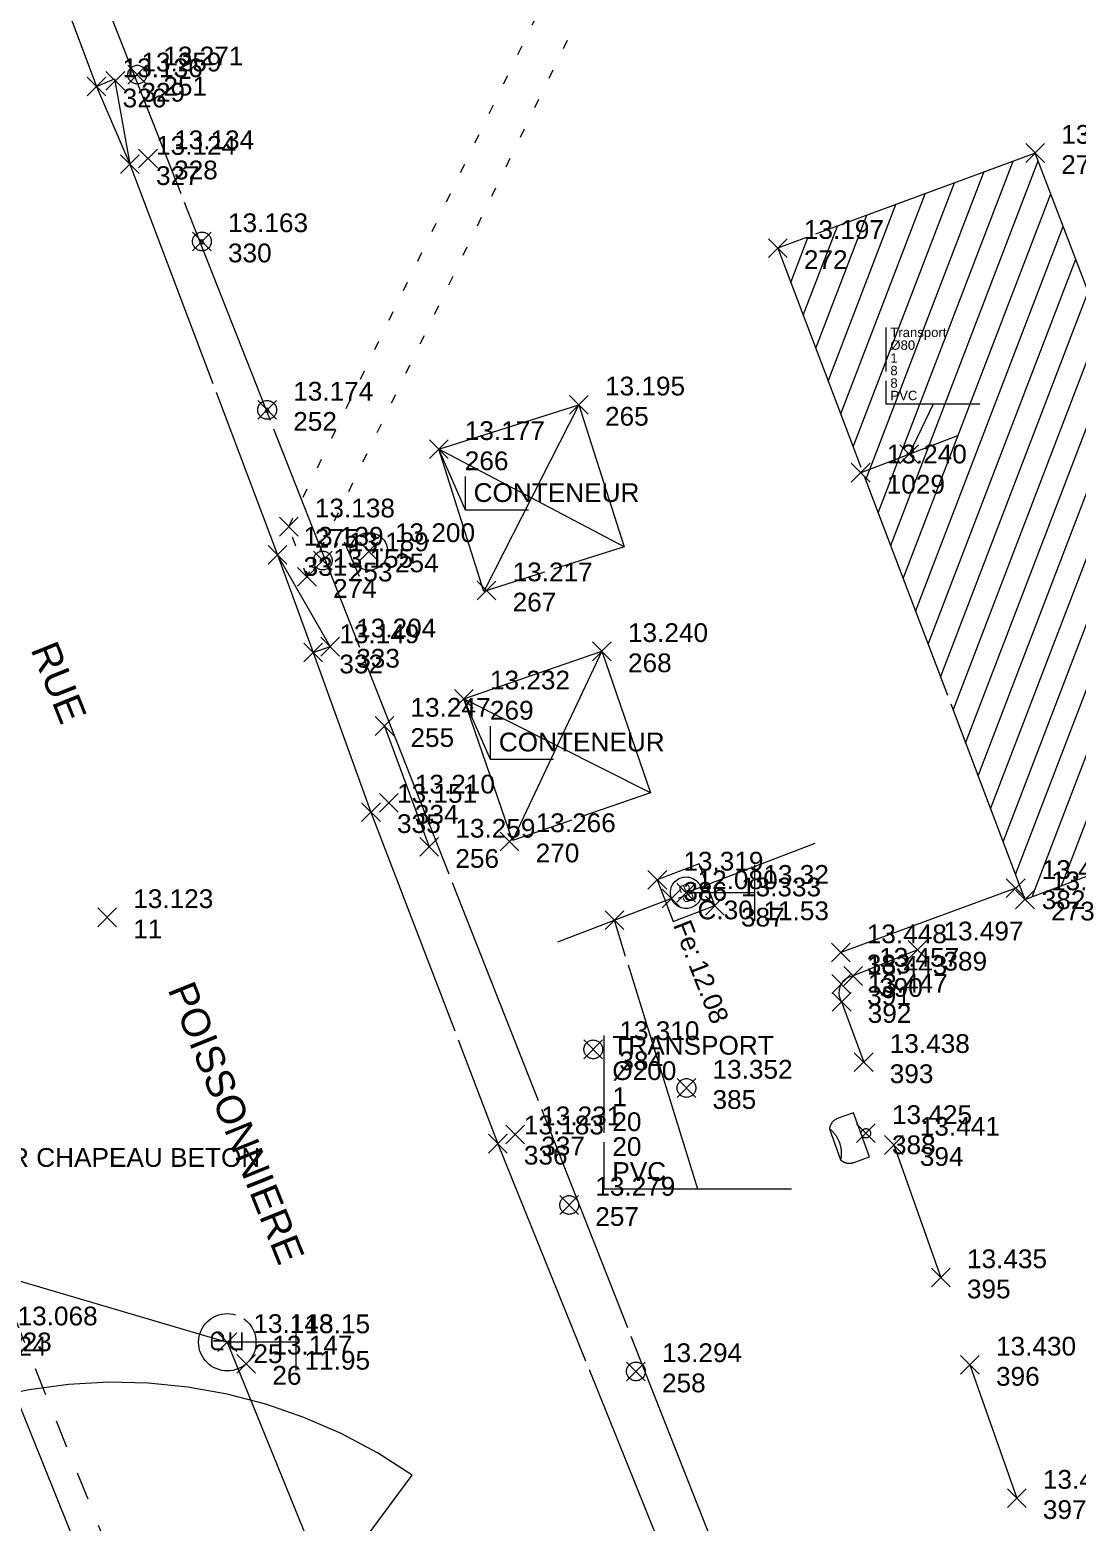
# Model space of a CAD drawing. Header units: metres. Extents: x 1223562 to 1223801, y 7191360 to 7191620.
# Drawn here: x 1223760.6 to 1223771.77, y 7191582.11 to 7191598.03 of the extents above; entities that cross this region are included whole.
import ezdxf
from ezdxf.enums import TextEntityAlignment as Align

# ---------------------------------------------------------------- set-up
doc = ezdxf.new("R2010")
doc.units = ezdxf.units.M
doc.header["$PDMODE"] = 3
doc.header["$PDSIZE"] = 0.1
for name, pattern in [('LL_0822', [2.5, 2.5, 0]), ('LL_0824', [0.35, 0.1, -0.25]), ('LL_0826', [2.5, 2.5, 0]), ('LL_0829', [0.6, 0.3, -0.3]), ('RL_1105', [2.5, 2.5, 0]), ('Socle_Continu', [2.5, 2.5, 0]), ('Topo_Continu', [2.5, 2.5, 0]), ('YL_2901', [2.5, 2.5, 0])]:
    doc.linetypes.add(name, pattern=pattern)
for name, color, linetype, lineweight in [('BATIH_SCS', 201, 'Socle_Continu', 13), ('HABIL_SCI', 7, 'Socle_Continu', 13), ('JARDI_SCS', 82, 'Socle_Continu', 13), ('MOBUR_PSS', 251, 'Socle_Continu', 13), ('MOBUR_SCI', 251, 'Socle_Continu', 13), ('MOBUR_SCS', 251, 'Socle_Continu', 13), ('SIGNV_SCS', 20, 'Socle_Continu', 13), ('SIGTA_SCI', 7, 'Socle_Continu', 13), ('SIGTM_SCI', 1, 'Socle_Continu', 13), ('SIGTO_SCI', 255, 'Socle_Continu', 13), ('VOIRI_SCS', 7, 'Socle_Continu', 13)]:
    doc.layers.add(name, color=color, linetype=linetype, lineweight=lineweight)
for name, color, linetype, lineweight, true_color in [('BATIM_SCS', 7, 'Socle_Continu', 13, 0xdf7fff), ('EAUPL_PSI', 5, 'Socle_Continu', 13, 0x0000ff), ('EAUPL_SCI', 5, 'Socle_Continu', 13, 0x0000ff), ('EAUPL_SCS', 5, 'Socle_Continu', 13, 0x0000ff), ('EAUPL_SCT', 5, 'Socle_Continu', 13, 0x0000ff), ('EAUUS_PSI', 7, 'Socle_Continu', 13, 0x7f3f00), ('EAUUS_SCI', 7, 'Socle_Continu', 13, 0x7f3f00), ('EAUUS_SCS', 7, 'Socle_Continu', 13, 0x7f3f00), ('EAUUS_SCT', 7, 'Socle_Continu', 13, 0x7f3f00), ('SIGTS_PSS', 7, 'Socle_Continu', 13, 0x9966cc)]:
    doc.layers.add(name, color=color, linetype=linetype, lineweight=lineweight, true_color=true_color)
doc.styles.add('Reseaux', font='arial.ttf')
doc.styles.get("Standard").update_dxf_attribs({"font": 'arial.ttf'})
doc.styles.add('Style_1', font='WINGDNG2.TTF')
doc.styles.add('Style_2', font='WINGDNG3.TTF')
doc.linetypes.add('BL_0068', pattern='A,0.508,-0.254,["}",Style_2,S=0.254,R=0,X=-0.2,Y=-0.12],0.254', length=1.016)
doc.linetypes.add('BL_0101', pattern='A,3,-0.2,0.2,-0.381,["ep",Standard,S=0.254,R=0,X=-0.2,Y=-0.1],-0.381,0.2,-0.2', length=4.562)
doc.linetypes.add('CL_0181', pattern='A,3,-0.15,0.4,-0.381,["eu",Standard,S=0.254,R=0,X=-0.2,Y=-0.1],-0.381,0.4,-0.15', length=4.862)
doc.linetypes.add('NL_0902', pattern='A,0,["U",Style_1,S=0.127,R=0,X=-0.105,Y=-0.085],1', length=1)

# ---------------------------------------------------------------- blocks, each defined once
blk = doc.blocks.new('YP_1521')
at = {"layer": 'SIGTO_SCI', "color": 7, "linetype": 'Socle_Continu'}
blk.add_point((0, 0), dxfattribs=at)
at = {"layer": 'SIGTA_SCI', "linetype": 'Socle_Continu'}
blk.add_attdef('ALT', (0.278, 0.099), '', height=0.2, dxfattribs=at)
at = {"layer": 'SIGTA_SCI', "linetype": 'Socle_Continu', "flags": 9}
blk.add_attdef('CALQUE_ALT', (1.69, -1.18), '', height=0.2, dxfattribs=at)
at = {"layer": 'SIGTM_SCI', "linetype": 'Socle_Continu'}
blk.add_attdef('MAT', (0.278, -0.223), '', height=0.2, dxfattribs=at)
at = {"layer": 'SIGTM_SCI', "linetype": 'Socle_Continu', "flags": 9}
blk.add_attdef('CALQUE_MAT', (1.69, -1.501), '', height=0.2, dxfattribs=at)
at = {"layer": 'SIGTO_SCI', "linetype": 'Socle_Continu', "flags": 9}
for tag, p in [('ID', (1.69, 0.105)), ('NATURE', (1.69, -0.216)), ('FAMILLE', (1.69, -0.538)), ('CALQUE', (1.69, -0.859)), ('PCRS', (1.69, -1.823))]:
    blk.add_attdef(tag, p, '', height=0.2, dxfattribs=at)
blk = doc.blocks.new('TP_1202')
at = {"layer": 'JARDI_SCS', "linetype": 'Socle_Continu', "flags": 128}
blk.add_lwpolyline([(0.3101, -0.3354, 0.396139), (0.3553, 0.2812), (0.1772, 0.2506), (0.2638, 0.3665, 1.3671), (0.0084, -0.4525), (0.0084, -0.2556), (0.09, -0.4455, 0.10638), (0.2645, -0.3725), (0.1772, -0.2556)], format="xyb", close=True, dxfattribs=at)
at = {"layer": 'JARDI_SCS', "linetype": 'Socle_Continu', "flags": 9}
for tag, p in [('ID', (1.0001, 0.2274)), ('NATURE', (1.0001, -0.0939)), ('FAMILLE', (1.0001, -0.4152)), ('CALQUE', (1.0001, -0.7365)), ('PCRS', (1.0001, -1.0577))]:
    blk.add_attdef(tag, p, '', height=0.2, dxfattribs=at)
blk = doc.blocks.new('CP_0161')
at = {"layer": 'EAUUS_SCS', "linetype": 'Socle_Continu', "const_width": 0.0333, "flags": 128}
for points in [[(-0.071, -0.125), (-0.195, -0.125, -0.405328), (-0.27, -0.05), (-0.27, 0.075, -0.999132), (-0.071, 0.075), (-0.071, 0.025), (-0.245, 0.025)], [(0.054, 0.175), (0.054, -0.038, 0.410802), (0.141, -0.125), (0.253, -0.125), (0.253, 0.175)]]:
    blk.add_lwpolyline(points, format="xyb", dxfattribs=at)
at = {"layer": 'EAUUS_SCS', "linetype": 'Socle_Continu'}
blk.add_circle((0, 0), 0.5, dxfattribs=at)
at = {"layer": 'EAUUS_SCS', "linetype": 'Socle_Continu', "flags": 9}
for tag, p in [('ID', (0.989, 0.577)), ('NATURE', (0.989, 0.255)), ('FAMILLE', (0.989, -0.066)), ('CALQUE', (0.989, -0.387)), ('PCRS', (0.989, -0.709)), ('TYPE', (0.989, -1.03))]:
    blk.add_attdef(tag, p, '', height=0.2, dxfattribs=at)
blk = doc.blocks.new('LP_0843')
at = {"layer": 'VOIRI_SCS', "linetype": 'Socle_Continu'}
blk.add_circle((0, 0), 0.1, dxfattribs=at)
at = {"layer": 'VOIRI_SCS', "linetype": 'Socle_Continu', "flags": 9}
for tag, p in [('ID', (0.829, 0.061)), ('NATURE', (0.829, -0.26)), ('FAMILLE', (0.829, -0.582)), ('CALQUE', (0.829, -0.903)), ('PCRS', (0.829, -1.224))]:
    blk.add_attdef(tag, p, '', height=0.2, dxfattribs=at)
blk = doc.blocks.new('NP_0932')
at = {"layer": 'MOBUR_SCS', "linetype": 'Socle_Continu', "flags": 128}
blk.add_lwpolyline([(0, 0.025), (0.025, -0.025), (-0.025, -0.025)], close=True, dxfattribs=at)
at = {"layer": 'MOBUR_SCS', "linetype": 'Socle_Continu'}
blk.add_circle((0, 0), 0.1, dxfattribs=at)
at = {"layer": 'MOBUR_SCS', "linetype": 'Socle_Continu', "flags": 9}
for tag, p in [('ID', (0.745, 0.561)), ('NATURE', (0.745, 0.24)), ('FAMILLE', (0.745, -0.081)), ('CALQUE', (0.745, -0.402)), ('PCRS', (0.745, -0.724))]:
    blk.add_attdef(tag, p, '', height=0.2, dxfattribs=at)
blk = doc.blocks.new('HP_0569')
at = {"layer": 'SIGNV_SCS', "linetype": 'Socle_Continu'}
blk.add_line((-0.2, -0.2), (0.2, -0.2), dxfattribs=at)
blk.add_circle((0, 0), 0.2, dxfattribs=at)
at = {"layer": 'SIGNV_SCS', "linetype": 'Socle_Continu', "flags": 9}
for tag, p in [('ID', (0.713, 0.595)), ('NATURE', (0.713, 0.273)), ('FAMILLE', (0.713, -0.048)), ('CALQUE', (0.713, -0.369)), ('PCRS', (0.713, -0.69))]:
    blk.add_attdef(tag, p, '', height=0.2, dxfattribs=at)
blk = doc.blocks.new('NP_0936')
at = {"layer": 'MOBUR_SCS', "linetype": 'Socle_Continu'}
for p, q in [((0, 0), (1, 1)), ((0, 1), (1, 0))]:
    blk.add_line(p, q, dxfattribs=at)
at = {"layer": 'MOBUR_SCS', "linetype": 'Socle_Continu', "flags": 128}
blk.add_lwpolyline([(1, 0), (0, 0), (0, 1), (1, 1)], close=True, dxfattribs=at)
at = {"layer": 'MOBUR_SCS', "linetype": 'Socle_Continu', "flags": 9}
for tag, p in [('ID', (1.2324, 0.8467)), ('NATURE', (1.2324, 0.5254)), ('FAMILLE', (1.2324, 0.2041)), ('CALQUE', (1.2324, -0.1172)), ('PCRS', (1.2324, -0.4384))]:
    blk.add_attdef(tag, p, '', height=0.2, dxfattribs=at)
blk = doc.blocks.new('LP_0841')
at = {"layer": 'VOIRI_SCS', "linetype": 'Socle_Continu', "flags": 128}
blk.add_lwpolyline([(0, 0), (0, 0.5), (1, 0)], dxfattribs=at)
at = {"layer": 'VOIRI_SCS', "linetype": 'Socle_Continu', "flags": 9}
for tag, p in [('ID', (1.428, 0.548)), ('NATURE', (1.428, 0.227)), ('FAMILLE', (1.428, -0.095)), ('CALQUE', (1.428, -0.416)), ('PCRS', (1.428, -0.737))]:
    blk.add_attdef(tag, p, '', height=0.2, dxfattribs=at)
blk = doc.blocks.new('LP_0842')
at = {"layer": 'VOIRI_SCS', "linetype": 'Socle_Continu', "flags": 128}
blk.add_lwpolyline([(1, 0), (1, 0.5), (0, 0)], dxfattribs=at)
at = {"layer": 'VOIRI_SCS', "linetype": 'Socle_Continu', "flags": 9}
for tag, p in [('ID', (1.488, 0.614)), ('NATURE', (1.488, 0.292)), ('FAMILLE', (1.488, -0.029)), ('CALQUE', (1.488, -0.35)), ('PCRS', (1.488, -0.672))]:
    blk.add_attdef(tag, p, '', height=0.2, dxfattribs=at)
blk = doc.blocks.new('BP_0084')
at = {"layer": 'EAUPL_SCS', "linetype": 'Socle_Continu'}
blk.add_lwpolyline([(0, 0), (1, 0), (1, 1), (0, 1)], close=True, dxfattribs=at)
at = {"layer": 'EAUPL_SCS', "linetype": 'Socle_Continu', "const_width": 0.0235, "flags": 128}
for points in [[(0.464, 0.398), (0.376, 0.398, -0.424), (0.323, 0.451), (0.323, 0.54, -0.997785), (0.464, 0.54), (0.464, 0.504), (0.341, 0.504)], [(0.552, 0.292), (0.552, 0.61), (0.631, 0.61, -0.410802), (0.693, 0.548), (0.693, 0.457, -0.396178), (0.631, 0.398), (0.57, 0.398)]]:
    blk.add_lwpolyline(points, format="xyb", dxfattribs=at)
at = {"layer": 'EAUPL_SCS', "linetype": 'Socle_Continu'}
blk.add_circle((0.5, 0.5), 0.353, dxfattribs=at)
at = {"layer": 'EAUPL_SCS', "linetype": 'Socle_Continu', "flags": 9}
for tag, p in [('ID', (1.321, 1.197)), ('NATURE', (1.321, 0.875)), ('FAMILLE', (1.321, 0.554)), ('CALQUE', (1.321, 0.233)), ('PCRS', (1.321, -0.088)), ('TYPE', (1.321, -0.41))]:
    blk.add_attdef(tag, p, '', height=0.2, dxfattribs=at)
blk = doc.blocks.new('NP_2603')
at = {"layer": 'MOBUR_PSS', "linetype": 'Topo_Continu'}
blk.add_lwpolyline([(-0.25, -0.225, 0.291201), (-0.175, -0.35), (0.175, -0.35, 0.080612), (0.21, -0.325, 0.098491), (0.24, -0.281, 0.098491), (0.25, -0.229, 0.006578), (0.25, -0.225), (0.25, -0.05), (-0.25, -0.05), (-0.25, -0.225)], format="xyb", dxfattribs=at)
at = {"layer": 'MOBUR_PSS', "linetype": 'Topo_Continu', "extrusion": (0, 0, -1)}
blk.add_lwpolyline([(0.175, -0.35, 0.040998), (0.127, -0.325, 0.098491), (0, -0.3, 0.098491), (-0.127, -0.325, 0.040998), (-0.175, -0.35, 0.098491)], format="xyb", dxfattribs=at)
at = {"layer": 'MOBUR_PSS', "linetype": 'Topo_Continu'}
blk.add_circle((0, 0), 0.05, dxfattribs=at)
at = {"layer": 'MOBUR_PSS', "linetype": 'Topo_Continu', "flags": 9}
for tag, p in [('ID', (0.802, 0.184)), ('NATURE', (0.802, -0.137)), ('FAMILLE', (0.802, -0.458)), ('CALQUE', (0.802, -0.78))]:
    blk.add_attdef(tag, p, '', height=0.2, dxfattribs=at)
at = {"layer": 'MOBUR_PSS', "linetype": 'Socle_Continu', "flags": 9}
blk.add_attdef('PCRS', (0.802, -1.101), '', height=0.2, dxfattribs=at)
blk = doc.blocks.new('*U55')
at = {"layer": 'MOBUR_SCI', "linetype": 'Socle_Continu'}
blk.add_line((0.284, -0.649), (0, 0), dxfattribs=at)
at = {"layer": 'MOBUR_SCI', "linetype": 'Socle_Continu', "flags": 128}
blk.add_lwpolyline([(0.957, -0.649), (0.284, -0.649), (0.284, -0.292)], dxfattribs=at)
at = {"layer": 'MOBUR_SCI', "linetype": 'Socle_Continu'}
blk.add_point((0, 0), dxfattribs=at)
at = {"layer": 'MOBUR_SCI', "linetype": 'Socle_Continu', "flags": 9}
for tag, p in [('ID', (2.243, 0.041)), ('NATURE', (2.243, -0.28)), ('FAMILLE', (2.243, -0.602)), ('CALQUE', (2.243, -0.923)), ('PCRS', (2.243, -1.244))]:
    blk.add_attdef(tag, p, '', height=0.2, dxfattribs=at)
at = {"layer": 'MOBUR_SCI', "linetype": 'Socle_Continu'}
blk.add_attdef('TXT', (0.372, -0.562), '', height=0.2, dxfattribs=at)
blk = doc.blocks.new('*U69')
at = {"layer": 'EAUPL_SCI', "linetype": 'Socle_Continu'}
blk.add_line((0.511, 1.066), (0, 0), dxfattribs=at)
at = {"layer": 'EAUPL_SCI', "linetype": 'Socle_Continu', "flags": 128}
blk.add_lwpolyline([(1.511, 1.066), (-0.489, 1.066), (-0.489, 2.704)], dxfattribs=at)
at = {"layer": 'EAUPL_SCI', "linetype": 'Socle_Continu'}
blk.add_point((0, 0), dxfattribs=at)
for tag, p in [('TYPE', (-0.4, 2.499)), ('DIAM', (-0.4, 2.229)), ('NBR', (-0.4, 1.95)), ('LARG', (-0.4, 1.685)), ('HAUT', (-0.4, 1.419)), ('MATER', (-0.4, 1.153))]:
    blk.add_attdef(tag, p, '', height=0.2, dxfattribs=at)
at = {"layer": 'EAUPL_SCI', "linetype": 'Socle_Continu', "flags": 9}
for tag, p in [('ID', (2.47, 1.418)), ('NATURE', (2.47, 1.097)), ('FAMILLE', (2.47, 0.776)), ('CALQUE', (2.47, 0.454))]:
    blk.add_attdef(tag, p, '', height=0.2, dxfattribs=at)
blk = doc.blocks.new('*U136')
at = {"layer": 'EAUUS_SCI', "linetype": 'Socle_Continu'}
blk.add_line((0.048, 0.693), (0, 0), dxfattribs=at)
at = {"layer": 'EAUUS_SCI', "linetype": 'Socle_Continu', "flags": 128}
blk.add_lwpolyline([(0.721, 0.693), (0.048, 0.693), (0.048, 1.05)], dxfattribs=at)
at = {"layer": 'EAUUS_SCI', "linetype": 'Socle_Continu'}
blk.add_point((0, 0), dxfattribs=at)
blk.add_attdef('TXT', (0.136, 0.781), '', height=0.2, dxfattribs=at)
at = {"layer": 'EAUUS_SCI', "linetype": 'Socle_Continu', "flags": 9}
for tag, p in [('ID', (1.967, 0.144)), ('NATURE', (1.967, -0.177)), ('FAMILLE', (1.967, -0.499)), ('CALQUE', (1.967, -0.82)), ('PCRS', (1.967, -1.141))]:
    blk.add_attdef(tag, p, '', height=0.2, dxfattribs=at)
blk = doc.blocks.new('CP_2101')
at = {"layer": 'EAUUS_PSI', "linetype": 'Socle_Continu'}
blk.add_line((0.733, 0), (0, 0), dxfattribs=at)
at = {"layer": 'EAUUS_PSI', "linetype": 'Socle_Continu', "flags": 128}
blk.add_lwpolyline([(0.733, -0.3), (0.733, 0.3)], dxfattribs=at)
at = {"layer": 'EAUUS_PSI', "linetype": 'Socle_Continu'}
blk.add_point((0, 0), dxfattribs=at)
at = {"layer": 'EAUUS_PSI', "linetype": 'Socle_Continu', "style": 'Reseaux', "flags": 9}
for tag, p in [('ID', (2.525, 0.541)), ('NATURE', (2.525, 0.22))]:
    blk.add_attdef(tag, p, '', height=0.2, dxfattribs=at)
at = {"layer": 'EAUUS_PSI', "linetype": 'Socle_Continu'}
for tag, p in [('TAMPON', (0.824, 0.196)), ('RADIER', (0.824, -0.192))]:
    blk.add_attdef(tag, text='', height=0.2, dxfattribs=at).set_placement(p, align=Align.MIDDLE_LEFT)
at = {"layer": 'EAUUS_PSI', "linetype": 'Socle_Continu', "flags": 9}
for tag, p in [('FAMILLE', (2.525, -0.101)), ('CALQUE', (2.525, -0.423)), ('PCRS', (2.525, -0.744))]:
    blk.add_attdef(tag, p, '', height=0.2, dxfattribs=at)
blk = doc.blocks.new('BP_2051')
at = {"layer": 'EAUPL_PSI', "linetype": 'Socle_Continu'}
blk.add_line((0.733, 0), (0, 0), dxfattribs=at)
at = {"layer": 'EAUPL_PSI', "linetype": 'Socle_Continu', "flags": 128}
blk.add_lwpolyline([(0.733, -0.3), (0.733, 0.3)], dxfattribs=at)
at = {"layer": 'EAUPL_PSI', "linetype": 'Socle_Continu'}
blk.add_point((0, 0), dxfattribs=at)
for tag, p in [('TAMPON', (0.824, 0.196)), ('RADIER', (0.824, -0.192))]:
    blk.add_attdef(tag, text='', height=0.2, dxfattribs=at).set_placement(p, align=Align.MIDDLE_LEFT)
at = {"layer": 'EAUPL_PSI', "linetype": 'Socle_Continu', "style": 'Reseaux', "flags": 9}
for tag, p in [('ID', (2.428, 0.07)), ('NATURE', (2.428, -0.251))]:
    blk.add_attdef(tag, p, '', height=0.2, dxfattribs=at)
at = {"layer": 'EAUPL_PSI', "linetype": 'Socle_Continu', "flags": 9}
for tag, p in [('FAMILLE', (2.428, -0.573)), ('CALQUE', (2.428, -0.894)), ('PCRS', (2.428, -1.215))]:
    blk.add_attdef(tag, p, '', height=0.2, dxfattribs=at)
blk = doc.blocks.new('BP_0095')
at = {"layer": 'EAUPL_SCI', "linetype": 'Socle_Continu'}
blk.add_point((0, 0), dxfattribs=at)
at = {"layer": 'EAUPL_SCI', "linetype": 'Socle_Continu', "insert": (0.268, 0.01), "char_height": 0.2, "attachment_point": 4}
blk.add_mtext_dynamic_manual_height_columns('\\pxql;Fe:', width=0.46273, gutter_width=1, heights=[0], dxfattribs=at)
at = {"layer": 'EAUPL_SCI', "linetype": 'Socle_Continu'}
blk.add_attdef('FE', text='', height=0.2, dxfattribs=at).set_placement((0.722, 0.01), align=Align.MIDDLE_LEFT)
at = {"layer": 'EAUPL_SCI', "linetype": 'Socle_Continu', "style": 'Reseaux', "flags": 9}
for tag, p in [('ID', (1.737, -0.12)), ('NATURE', (1.737, -0.441))]:
    blk.add_attdef(tag, p, '', height=0.2, dxfattribs=at)
at = {"layer": 'EAUPL_SCI', "linetype": 'Socle_Continu', "flags": 9}
for tag, p in [('FAMILLE', (1.737, -0.763)), ('CALQUE', (1.737, -1.084)), ('PCRS', (1.737, -1.405))]:
    blk.add_attdef(tag, p, '', height=0.2, dxfattribs=at)
blk = doc.blocks.new('*U141')
at = {"layer": 'EAUPL_SCI', "linetype": 'Socle_Continu'}
blk.add_line((0.89, -2.869), (0, 0), dxfattribs=at)
at = {"layer": 'EAUPL_SCI', "linetype": 'Socle_Continu', "flags": 128}
blk.add_lwpolyline([(1.89, -2.869), (-0.11, -2.869), (-0.11, -1.23)], dxfattribs=at)
at = {"layer": 'EAUPL_SCI', "linetype": 'Socle_Continu'}
blk.add_point((0, 0), dxfattribs=at)
at = {"layer": 'EAUPL_SCI', "linetype": 'Socle_Continu', "flags": 9}
for tag, p in [('ID', (2.47, 1.418)), ('NATURE', (2.47, 1.097)), ('FAMILLE', (2.47, 0.776)), ('CALQUE', (2.47, 0.454))]:
    blk.add_attdef(tag, p, '', height=0.2, dxfattribs=at)
at = {"layer": 'EAUPL_SCI', "linetype": 'Socle_Continu'}
for tag, p in [('TYPE', (-0.022, -1.435)), ('DIAM', (-0.022, -1.705)), ('NBR', (-0.022, -1.984)), ('LARG', (-0.022, -2.25)), ('HAUT', (-0.022, -2.515)), ('MATER', (-0.022, -2.781))]:
    blk.add_attdef(tag, p, '', height=0.2, dxfattribs=at)
blk = doc.blocks.new('ZP_1565')
at = {"layer": 'HABIL_SCI', "linetype": 'Socle_Continu'}
blk.add_attdef('TYPE', text='', height=0.3, dxfattribs=at).set_placement((0, 0), align=Align.MIDDLE_CENTER)
at = {"layer": 'HABIL_SCI', "linetype": 'Socle_Continu', "flags": 9}
for tag, p in [('ID', (0.547, -0.599)), ('NATURE', (0.547, -0.92)), ('FAMILLE', (0.547, -1.242)), ('CALQUE', (0.547, -1.563)), ('PCRS', (0.533, -1.833))]:
    blk.add_attdef(tag, p, '', height=0.2, dxfattribs=at)

msp = doc.modelspace()

# ---------------------------------------------------------------- hatches: boundary and pattern name
at = {"layer": 'BATIH_SCS', "linetype": 'Socle_Continu'}
h = msp.add_hatch(dxfattribs=at)
h.set_pattern_fill('RL_1107', color=256, angle=24, pattern_type=2)
h.set_pattern_definition([(69, (0, 0), (-0.233395106624, 0.089591987386), [])])
h.paths.add_polyline_path([(1223771.327, 7191596.714), (1223768.581, 7191595.699), (1223771.218, 7191588.751), (1223773.975, 7191589.793)])

# ---------------------------------------------------------------- linework, layer by layer
at = {"layer": 'BATIM_SCS', "linetype": 'RL_1105'}
msp.add_polyline3d([(1223771.327, 7191596.714, 13.159), (1223768.581, 7191595.699, 13.197), (1223771.218, 7191588.751, 13.463), (1223773.975, 7191589.793, 13.703)], close=True, dxfattribs=at)
at = {"layer": 'EAUPL_SCS', "linetype": 'BL_0068'}
msp.add_polyline3d([(1223770.499, 7191593.697, 13.279), (1223769.465, 7191593.304, 13.24)], dxfattribs=at)
at = {"layer": 'EAUPL_SCT', "linetype": 'BL_0101'}
for points in [[(1223768.976, 7191589.349, 13.326), (1223767.603, 7191588.823, 13.326)], [(1223767.446, 7191588.763, 12.08), (1223766.229, 7191588.298, 12.08)]]:
    msp.add_polyline3d(points, dxfattribs=at)
at = {"layer": 'EAUUS_SCT', "linetype": 'CL_0181'}
for points in [[(1223759.011, 7191585.119, 12.3), (1223762.707, 7191584.029, 11.95)], [(1223762.707, 7191584.029, 11.95), (1223769.027, 7191568.485, 11.46)]]:
    msp.add_polyline3d(points, dxfattribs=at)
at = {"layer": 'MOBUR_SCS', "linetype": 'NL_0902'}
for points in [[(1223764.383, 7191590.602, 13.247), (1223764.862, 7191589.312, 13.259)], [(1223770.07, 7191588.216, 13.497), (1223769.384, 7191587.936, 13.457)], [(1223769.384, 7191587.936, 13.457), (1223769.353, 7191587.928, 13.454), (1223769.324, 7191587.915, 13.451), (1223769.298, 7191587.898, 13.449), (1223769.275, 7191587.876, 13.446), (1223769.256, 7191587.85, 13.443), (1223769.242, 7191587.819, 13.444), (1223769.234, 7191587.787, 13.444), (1223769.231, 7191587.753, 13.445), (1223769.235, 7191587.72, 13.446), (1223769.246, 7191587.688, 13.446), (1223769.262, 7191587.659, 13.447), (1223769.497, 7191587.016, 13.438)], [(1223769.818, 7191586.133, 13.441), (1223770.321, 7191584.72, 13.435)], [(1223770.631, 7191583.788, 13.43), (1223771.131, 7191582.367, 13.436)]]:
    msp.add_polyline3d(points, dxfattribs=at)
at = {"layer": 'SIGTS_PSS', "linetype": 'YL_2901'}
msp.add_polyline3d([(1223754.624, 7191615.542, 13.233), (1223774.768, 7191564.41, 13.107), (1223759.899, 7191516.921, 12.089), (1223739.481, 7191487.157, 10.877), (1223712.27, 7191430.488, 6.902), (1223666.985, 7191365.329, 3.888), (1223604.313, 7191397.356, 4.87), (1223562.746, 7191366.34, 4.088)], dxfattribs=at)
at = {"layer": 'VOIRI_SCS', "linetype": 'LL_0824'}
for points in [[(1223763.557, 7191592.192, 13.155), (1223763.363, 7191592.728, 13.138), (1223767.63, 7191601.52, 13.161), (1223759.017, 7191605.233, 13.259), (1223758.641, 7191605.093, 13.252), (1223758.499, 7191605.47, 13.253), (1223766.643, 7191608.596, 13.235)], [(1223769.81, 7191600.584, 13.155), (1223768.015, 7191601.378, 13.169), (1223763.557, 7191592.192, 13.155)]]:
    msp.add_polyline3d(points, dxfattribs=at)
at = {"layer": 'VOIRI_SCS', "linetype": 'LL_0829'}
msp.add_polyline3d([(1223752.475, 7191604.343, 12.804), (1223752.751, 7191604.461, 12.835), (1223754.36, 7191600.152, 12.901), (1223756.06, 7191595.661, 12.968), (1223757.142, 7191592.616, 12.993), (1223757.927, 7191590.51, 13.017), (1223759.083, 7191587.643, 13.054), (1223762.406, 7191579.414, 13.152), (1223762.908, 7191578.157, 13.169), (1223764.002, 7191575.443, 13.153), (1223765.787, 7191571.039, 13.133), (1223767.498, 7191566.83, 13.145), (1223767.926, 7191565.747, 13.131), (1223768.066, 7191565.37, 13.135), (1223769.643, 7191561.476, 13.083), (1223769.815, 7191561.017, 13.083), (1223769.425, 7191560.247, 13.072), (1223766.949, 7191555.533, 12.886)], dxfattribs=at)
at = {"layer": 'VOIRI_SCS', "linetype": 'LL_0822'}
for points in [[(1223759.576, 7191602.03, 13.117), (1223761.312, 7191597.424, 13.136), (1223761.668, 7191596.596, 13.124), (1223763.242, 7191592.427, 13.139), (1223763.624, 7191591.386, 13.149), (1223764.24, 7191589.684, 13.151), (1223765.593, 7191586.147, 13.183), (1223769.092, 7191577.497, 13.231)], [(1223765.495, 7191570.963, 13.125), (1223762.623, 7191578.069, 13.157), (1223762.13, 7191579.287, 13.125), (1223758.808, 7191587.529, 13.017), (1223758.389, 7191588.545, 13.021), (1223758.091, 7191589.312, 13.009), (1223757.636, 7191590.403, 12.978), (1223756.845, 7191592.537, 12.954), (1223756.106, 7191594.56, 12.954), (1223755.736, 7191595.649, 12.95), (1223754.459, 7191599.014, 12.89)]]:
    msp.add_polyline3d(points, dxfattribs=at)
at = {"layer": 'VOIRI_SCS', "linetype": 'LL_0826'}
msp.add_polyline3d([(1223771.119, 7191588.872, 13.442), (1223769.252, 7191588.186, 13.448)], dxfattribs=at)

# ---------------------------------------------------------------- block references
at = {"layer": 'EAUPL_PSI', "linetype": 'Socle_Continu'}
msp.add_blockref('BP_2051', (1223767.603, 7191588.823, 13.32), dxfattribs=at).add_auto_attribs({'TAMPON': '13.32', 'RADIER': '11.53'})
at = {"layer": 'EAUPL_SCI', "linetype": 'Socle_Continu', "xscale": 0.5, "yscale": 0.5, "zscale": 0.5}
msp.add_blockref('*U69', (1223769.982, 7191593.501), dxfattribs=at).add_auto_attribs({'TYPE': 'Transport', 'DIAM': 'Ø80', 'NBR': '1', 'LARG': '8', 'HAUT': '8', 'MATER': 'PVC'})
at = {"layer": 'EAUPL_SCI', "linetype": 'Socle_Continu', "rotation": 291.3007833279606}
msp.add_blockref('BP_0095', (1223767.446, 7191588.763, 12.08), dxfattribs=at).add_auto_attribs({'FE': '12.08'})
at = {"layer": 'EAUPL_SCI', "linetype": 'Socle_Continu'}
msp.add_blockref('*U141', (1223766.837, 7191588.531), dxfattribs=at).add_auto_attribs({'TYPE': 'TRANSPORT', 'DIAM': 'Ø200', 'NBR': '1', 'LARG': '20', 'HAUT': '20', 'MATER': 'PVC'})
at = {"layer": 'EAUPL_SCS', "linetype": 'Socle_Continu', "xscale": 0.4765494923935782, "yscale": 0.4765494923935782, "rotation": 290.9064591967522}
msp.add_blockref('BP_0084', (1223767.295, 7191588.961, 13.319), dxfattribs=at)
at = {"layer": 'EAUUS_PSI', "linetype": 'Socle_Continu'}
ref = msp.add_blockref('CP_2101', (1223762.707, 7191584.029, 13.148), dxfattribs=at)
ref.add_attrib('TAMPON', '13.15', dxfattribs={"linetype": 'Socle_Continu', "height": 0.2}).set_placement((1223763.531, 7191584.225), align=Align.MIDDLE_LEFT)
ref.add_attrib('RADIER', '11.95', dxfattribs={"linetype": 'Socle_Continu', "height": 0.2}).set_placement((1223763.531, 7191583.837), align=Align.MIDDLE_LEFT)
at = {"layer": 'EAUUS_SCI', "linetype": 'Socle_Continu'}
msp.add_blockref('*U136', (1223759.011, 7191585.119, 13.1), dxfattribs=at).add_auto_attribs({'TXT': 'COTE SUR CHAPEAU BETON'})
at = {"layer": 'EAUUS_SCS', "linetype": 'Socle_Continu', "xscale": 0.6117677126045754, "yscale": 0.6117677126045754}
msp.add_blockref('CP_0161', (1223762.707, 7191584.029, 13.148), dxfattribs=at)
at = {"layer": 'HABIL_SCI', "linetype": 'Socle_Continu', "rotation": 291.9558146973899}
msp.add_blockref('ZP_1565', (1223762.072, 7191588.184), dxfattribs=at).add_auto_attribs({'TYPE': 'RUE                          POISSONNIERE'})
at = {"layer": 'JARDI_SCS', "linetype": 'Socle_Continu', "xscale": 12.23090627231128, "yscale": 12.23090627231128}
msp.add_blockref('TP_1202', (1223761.454, 7191578.127, 13.318), dxfattribs=at)
at = {"layer": 'MOBUR_PSS', "linetype": 'Socle_Continu', "rotation": 289.5955308990736}
msp.add_blockref('NP_2603', (1223769.521, 7191586.258, 13.425), dxfattribs=at)
at = {"layer": 'MOBUR_SCI', "linetype": 'Socle_Continu'}
ref = msp.add_blockref('*U55', (1223764.963, 7191593.554, 13.177), dxfattribs=at)
ref.add_attrib('TXT', 'CONTENEUR', (1223765.335, 7191592.992), dxfattribs={"linetype": 'Socle_Continu', "height": 0.2})
ref = msp.add_blockref('*U55', (1223765.231, 7191590.893, 13.232), dxfattribs=at)
ref.add_attrib('TXT', 'CONTENEUR', (1223765.604, 7191590.331), dxfattribs={"linetype": 'Socle_Continu', "height": 0.2})
at = {"layer": 'MOBUR_SCS', "linetype": 'Socle_Continu'}
for p in [(1223762.436, 7191595.771, 13.163), (1223763.132, 7191593.974, 13.174)]:
    msp.add_blockref('NP_0932', p, dxfattribs=at)
for p, xscale, yscale, rotation in [((1223766.459, 7191594.029, 13.195), 1.569879833563376, 1.590439532558401, 197.6161436913894), ((1223766.704, 7191591.399, 13.24), 1.557466630534222, 1.597507892818549, 198.9739519890731)]:
    msp.add_blockref('NP_0936', p, dxfattribs=dict(at, xscale=xscale, yscale=yscale, rotation=rotation))
at = {"layer": 'SIGNV_SCS', "linetype": 'Socle_Continu', "rotation": 293.6097701928824}
msp.add_blockref('HP_0569', (1223764.218, 7191592.465, 13.2), dxfattribs=at)
at = {"layer": 'SIGTO_SCI', "linetype": 'Socle_Continu'}
for p, values in [((1223761.312, 7191597.424, 13.136), {'ALT': '13.136', 'MAT': '326'}), ((1223761.512, 7191597.485, 13.259), {'ALT': '13.259', 'MAT': '329'}), ((1223761.746, 7191597.55, 13.271), {'ALT': '13.271', 'MAT': '251'}), ((1223761.861, 7191596.656, 13.134), {'ALT': '13.134', 'MAT': '328'}), ((1223771.327, 7191596.714, 13.159), {'ALT': '13.159', 'MAT': '271'}), ((1223761.668, 7191596.596, 13.124), {'ALT': '13.124', 'MAT': '327'}), ((1223762.436, 7191595.771, 13.163), {'ALT': '13.163', 'MAT': '330'}), ((1223768.581, 7191595.699, 13.197), {'ALT': '13.197', 'MAT': '272'}), ((1223763.132, 7191593.974, 13.174), {'ALT': '13.174', 'MAT': '252'}), ((1223766.459, 7191594.029, 13.195), {'ALT': '13.195', 'MAT': '265'}), ((1223764.963, 7191593.554, 13.177), {'ALT': '13.177', 'MAT': '266'}), ((1223769.465, 7191593.304, 13.24), {'ALT': '13.240', 'MAT': '1029'}), ((1223763.363, 7191592.728, 13.138), {'ALT': '13.138', 'MAT': '275'}), ((1223763.242, 7191592.427, 13.139), {'ALT': '13.139', 'MAT': '331'}), ((1223763.725, 7191592.367, 13.189), {'ALT': '13.189', 'MAT': '253'}), ((1223764.218, 7191592.465, 13.2), {'ALT': '13.200', 'MAT': '254'}), ((1223763.557, 7191592.192, 13.155), {'ALT': '13.155', 'MAT': '274'}), ((1223765.473, 7191592.047, 13.217), {'ALT': '13.217', 'MAT': '267'}), ((1223763.624, 7191591.386, 13.149), {'ALT': '13.149', 'MAT': '332'}), ((1223763.804, 7191591.448, 13.204), {'ALT': '13.204', 'MAT': '333'}), ((1223766.704, 7191591.399, 13.24), {'ALT': '13.240', 'MAT': '268'}), ((1223765.231, 7191590.893, 13.232), {'ALT': '13.232', 'MAT': '269'}), ((1223764.383, 7191590.602, 13.247), {'ALT': '13.247', 'MAT': '255'}), ((1223764.43, 7191589.783, 13.21), {'ALT': '13.210', 'MAT': '334'}), ((1223764.24, 7191589.684, 13.151), {'ALT': '13.151', 'MAT': '335'}), ((1223764.862, 7191589.312, 13.259), {'ALT': '13.259', 'MAT': '256'}), ((1223765.719, 7191589.371, 13.266), {'ALT': '13.266', 'MAT': '270'}), ((1223767.295, 7191588.961, 13.319), {'ALT': '13.319', 'MAT': '386'}), ((1223771.119, 7191588.872, 13.442), {'ALT': '13.442', 'MAT': '382'}), ((1223767.446, 7191588.763, 12.08), {'ALT': '12.080', 'MAT': 'C.30'}), ((1223767.91, 7191588.686, 13.333), {'ALT': '13.333', 'MAT': '387'}), ((1223771.218, 7191588.751, 13.463), {'ALT': '13.463', 'MAT': '273'}), ((1223761.425, 7191588.561, 13.123), {'ALT': '13.123', 'MAT': '11'}), ((1223769.252, 7191588.186, 13.448), {'ALT': '13.448', 'MAT': '383'}), ((1223770.07, 7191588.216, 13.497), {'ALT': '13.497', 'MAT': '389'}), ((1223769.384, 7191587.936, 13.457), {'ALT': '13.457', 'MAT': '390'}), ((1223769.256, 7191587.85, 13.443), {'ALT': '13.443', 'MAT': '391'}), ((1223769.262, 7191587.659, 13.447), {'ALT': '13.447', 'MAT': '392'}), ((1223766.612, 7191587.153, 13.31), {'ALT': '13.310', 'MAT': '384'}), ((1223769.497, 7191587.016, 13.438), {'ALT': '13.438', 'MAT': '393'}), ((1223767.606, 7191586.741, 13.352), {'ALT': '13.352', 'MAT': '385'}), ((1223765.593, 7191586.147, 13.183), {'ALT': '13.183', 'MAT': '336'}), ((1223765.778, 7191586.245, 13.231), {'ALT': '13.231', 'MAT': '337'}), ((1223769.521, 7191586.258, 13.425), {'ALT': '13.425', 'MAT': '388'}), ((1223769.818, 7191586.133, 13.441), {'ALT': '13.441', 'MAT': '394'}), ((1223766.355, 7191585.493, 13.279), {'ALT': '13.279', 'MAT': '257'}), ((1223770.321, 7191584.72, 13.435), {'ALT': '13.435', 'MAT': '395'}), ((1223760.191, 7191584.11, 13.068), {'ALT': '13.068', 'MAT': '24'}), ((1223762.707, 7191584.029, 13.148), {'ALT': '13.148', 'MAT': '25'}), ((1223759.701, 7191583.834, 13.123), {'ALT': '13.123', 'MAT': '27'}), ((1223762.909, 7191583.799, 13.147), {'ALT': '13.147', 'MAT': '26'}), ((1223770.631, 7191583.788, 13.43), {'ALT': '13.430', 'MAT': '396'}), ((1223767.067, 7191583.718, 13.294), {'ALT': '13.294', 'MAT': '258'}), ((1223771.131, 7191582.367, 13.436), {'ALT': '13.436', 'MAT': '397'})]:
    msp.add_blockref('YP_1521', p, dxfattribs=at).add_auto_attribs(values)
at = {"layer": 'VOIRI_SCS', "linetype": 'Socle_Continu'}
for p in [(1223761.746, 7191597.55, 13.271), (1223763.725, 7191592.367, 13.189), (1223766.612, 7191587.153, 13.31), (1223767.606, 7191586.741, 13.352), (1223766.355, 7191585.493, 13.279), (1223767.067, 7191583.718, 13.294)]:
    msp.add_blockref('LP_0843', p, dxfattribs=at)
for name, p, xscale, yscale, zscale, rotation in [('LP_0841', (1223761.312, 7191597.424, 13.136), 0.9011, 0.4189522009484569, 2.077642800592185, 293.2982335034423), ('LP_0842', (1223763.242, 7191592.427, 13.139), 1.1089, 0.3805019811641747, 1.999999999571611, 290.1612326708578)]:
    msp.add_blockref(name, p, dxfattribs=dict(at, xscale=xscale, yscale=yscale, zscale=zscale, rotation=rotation))

doc.saveas('drawing.dxf')
